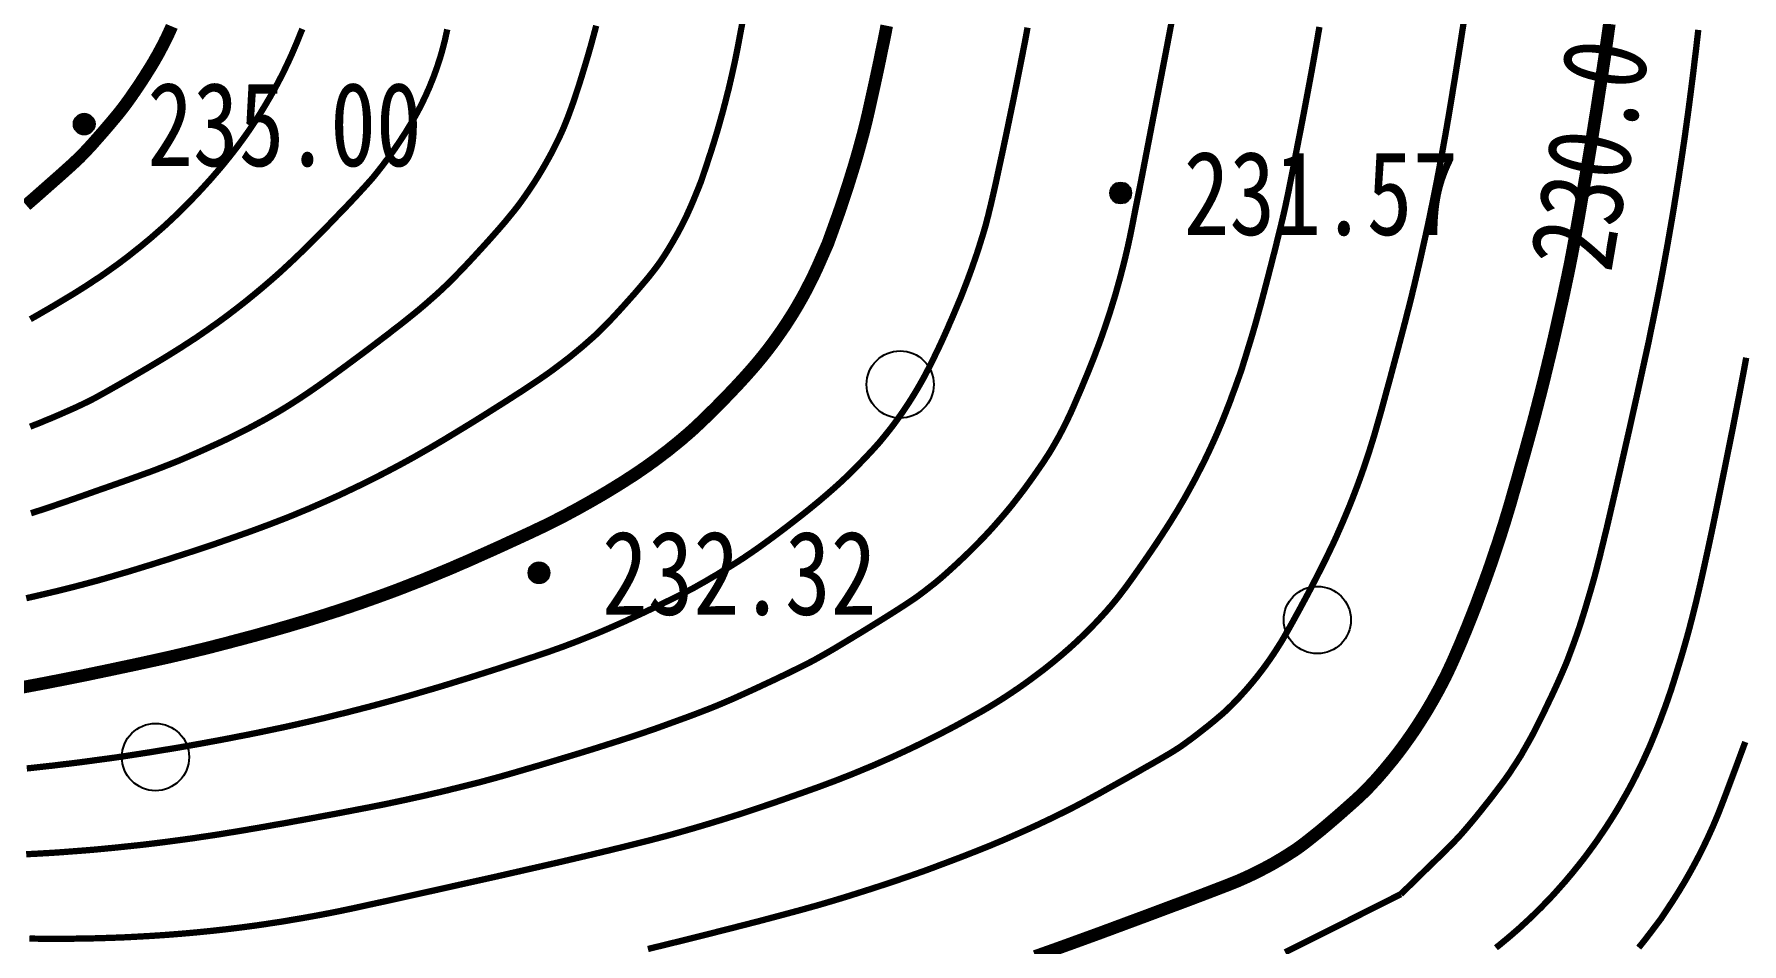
# Model space of a CAD drawing. Extents: x 36524600 to 36525730, y 2746759 to 2747713.
# Drawn here: x 36525111.59 to 36525131.91, y 2747450.58 to 2747461.41 of the extents above; entities that cross this region are included whole.
import ezdxf
from ezdxf.enums import TextEntityAlignment as Align

# ---------------------------------------------------------------- set-up
doc = ezdxf.new("R2010")
doc.units = 0
doc.header["$LTSCALE"] = 1000
doc.header["$MEASUREMENT"] = 0
for name, color, linetype in [('DGX', 251, 'Continuous'), ('GCD', 252, 'Continuous'), ('PP-DX-PT', 251, 'Continuous'), ('ZBTZ', 3, 'Continuous')]:
    doc.layers.add(name, color=color, linetype=linetype)
doc.styles.add('正等线体', font='宋体.shx', dxfattribs={"bigfont": '@@gbcbig.shx'})

# ---------------------------------------------------------------- blocks, each defined once
blk = doc.blocks.new('gc326')
blk.add_circle((0, 0), 0.8)
blk = doc.blocks.new('gc200')
h = blk.add_hatch(color=256)
edge = h.paths.add_edge_path()
edge.add_arc((0, 0), 0.25, 0, 360)
blk.add_circle((0, 0), 0.25)
blk = doc.blocks.new('dxt')
at = {"layer": 'DGX', "color": 253, "linetype": 'Continuous', "flags": 128}
for points, const_width in [([(36525130.682, 2747450.54), (36525130.713, 2747450.577), (36525130.743, 2747450.615), (36525130.773, 2747450.653), (36525130.802, 2747450.692), (36525130.832, 2747450.73), (36525130.859, 2747450.767), (36525130.883, 2747450.798), (36525130.903, 2747450.825), (36525130.919, 2747450.846), (36525130.932, 2747450.863), (36525130.941, 2747450.876), (36525130.947, 2747450.883), (36525130.949, 2747450.886), (36525130.951, 2747450.888), (36525130.956, 2747450.896), (36525130.964, 2747450.909), (36525130.976, 2747450.926), (36525130.991, 2747450.949), (36525131.009, 2747450.977), (36525131.031, 2747451.01), (36525131.056, 2747451.048), (36525131.083, 2747451.088), (36525131.109, 2747451.129), (36525131.135, 2747451.17), (36525131.161, 2747451.211), (36525131.186, 2747451.253), (36525131.211, 2747451.294), (36525131.236, 2747451.336), (36525131.26, 2747451.378), (36525131.284, 2747451.42), (36525131.308, 2747451.463), (36525131.331, 2747451.505), (36525131.354, 2747451.548), (36525131.377, 2747451.591), (36525131.399, 2747451.634), (36525131.421, 2747451.677), (36525131.443, 2747451.72), (36525131.464, 2747451.764), (36525131.485, 2747451.808), (36525131.506, 2747451.852), (36525131.526, 2747451.896), (36525131.546, 2747451.94), (36525131.566, 2747451.984), (36525131.585, 2747452.029), (36525131.604, 2747452.074), (36525131.626, 2747452.127), (36525131.654, 2747452.198), (36525131.688, 2747452.286), (36525131.728, 2747452.391), (36525131.774, 2747452.514), (36525131.827, 2747452.655), (36525131.885, 2747452.812), (36525131.95, 2747452.987)], 0.075), ([(36525131.961, 2747457.56), (36525131.936, 2747457.422), (36525131.908, 2747457.275), (36525131.877, 2747457.111), (36525131.842, 2747456.931), (36525131.804, 2747456.734), (36525131.761, 2747456.521), (36525131.715, 2747456.292), (36525131.665, 2747456.046), (36525131.612, 2747455.784), (36525131.558, 2747455.522), (36525131.506, 2747455.279), (36525131.457, 2747455.055), (36525131.411, 2747454.849), (36525131.367, 2747454.662), (36525131.325, 2747454.493), (36525131.286, 2747454.342), (36525131.25, 2747454.21), (36525131.216, 2747454.091), (36525131.183, 2747453.979), (36525131.151, 2747453.875), (36525131.121, 2747453.777), (36525131.093, 2747453.687), (36525131.066, 2747453.603), (36525131.04, 2747453.527), (36525131.016, 2747453.458), (36525130.993, 2747453.393), (36525130.969, 2747453.33), (36525130.946, 2747453.267), (36525130.923, 2747453.206), (36525130.899, 2747453.146), (36525130.876, 2747453.087), (36525130.852, 2747453.029), (36525130.829, 2747452.973), (36525130.805, 2747452.917), (36525130.78, 2747452.862), (36525130.755, 2747452.807), (36525130.73, 2747452.752), (36525130.704, 2747452.697), (36525130.677, 2747452.643), (36525130.65, 2747452.588), (36525130.623, 2747452.535), (36525130.595, 2747452.481), (36525130.566, 2747452.427), (36525130.537, 2747452.374), (36525130.507, 2747452.322), (36525130.477, 2747452.269), (36525130.447, 2747452.217), (36525130.416, 2747452.165), (36525130.384, 2747452.113), (36525130.352, 2747452.062), (36525130.319, 2747452.011), (36525130.286, 2747451.96), (36525130.252, 2747451.91), (36525130.218, 2747451.86), (36525130.184, 2747451.81), (36525130.149, 2747451.761), (36525130.113, 2747451.712), (36525130.077, 2747451.663), (36525130.041, 2747451.615), (36525130.004, 2747451.567), (36525129.966, 2747451.519), (36525129.928, 2747451.472), (36525129.89, 2747451.425), (36525129.851, 2747451.379), (36525129.812, 2747451.332), (36525129.772, 2747451.287), (36525129.732, 2747451.242), (36525129.692, 2747451.197), (36525129.651, 2747451.152), (36525129.609, 2747451.108), (36525129.567, 2747451.065), (36525129.525, 2747451.021), (36525129.482, 2747450.979), (36525129.439, 2747450.936), (36525129.395, 2747450.894), (36525129.351, 2747450.853), (36525129.306, 2747450.812), (36525129.262, 2747450.771), (36525129.216, 2747450.731), (36525129.171, 2747450.692), (36525129.124, 2747450.652), (36525129.078, 2747450.614), (36525129.031, 2747450.575), (36525128.984, 2747450.538)], 0.075), ([(36525131.391, 2747461.461), (36525131.377, 2747461.339), (36525131.363, 2747461.217), (36525131.348, 2747461.097), (36525131.334, 2747460.977), (36525131.319, 2747460.858), (36525131.304, 2747460.74), (36525131.289, 2747460.623), (36525131.274, 2747460.507), (36525131.258, 2747460.391), (36525131.242, 2747460.275), (36525131.226, 2747460.159), (36525131.209, 2747460.044), (36525131.192, 2747459.928), (36525131.174, 2747459.812), (36525131.157, 2747459.697), (36525131.138, 2747459.581), (36525131.12, 2747459.466), (36525131.101, 2747459.35), (36525131.082, 2747459.235), (36525131.062, 2747459.12), (36525131.042, 2747459.004), (36525131.022, 2747458.889), (36525131.001, 2747458.774), (36525130.98, 2747458.659), (36525130.959, 2747458.544), (36525130.937, 2747458.429), (36525130.915, 2747458.314), (36525130.892, 2747458.2), (36525130.869, 2747458.085), (36525130.846, 2747457.97), (36525130.822, 2747457.856), (36525130.799, 2747457.741), (36525130.772, 2747457.618), (36525130.741, 2747457.476), (36525130.706, 2747457.316), (36525130.667, 2747457.137), (36525130.623, 2747456.94), (36525130.575, 2747456.725), (36525130.522, 2747456.492), (36525130.465, 2747456.24), (36525130.408, 2747455.99), (36525130.355, 2747455.762), (36525130.307, 2747455.555), (36525130.262, 2747455.37), (36525130.222, 2747455.206), (36525130.186, 2747455.064), (36525130.154, 2747454.943), (36525130.126, 2747454.844), (36525130.101, 2747454.758), (36525130.077, 2747454.678), (36525130.055, 2747454.603), (36525130.034, 2747454.534), (36525130.014, 2747454.471), (36525129.996, 2747454.413), (36525129.979, 2747454.36), (36525129.963, 2747454.313), (36525129.948, 2747454.269), (36525129.932, 2747454.225), (36525129.917, 2747454.182), (36525129.901, 2747454.138), (36525129.885, 2747454.095), (36525129.869, 2747454.052), (36525129.853, 2747454.009), (36525129.837, 2747453.966), (36525129.819, 2747453.921), (36525129.798, 2747453.871), (36525129.774, 2747453.816), (36525129.748, 2747453.756), (36525129.719, 2747453.691), (36525129.687, 2747453.621), (36525129.652, 2747453.546), (36525129.614, 2747453.467), (36525129.576, 2747453.387), (36525129.54, 2747453.312), (36525129.506, 2747453.243), (36525129.474, 2747453.18), (36525129.444, 2747453.121), (36525129.417, 2747453.068), (36525129.391, 2747453.021), (36525129.367, 2747452.978), (36525129.346, 2747452.941), (36525129.328, 2747452.909), (36525129.312, 2747452.882), (36525129.3, 2747452.859), (36525129.29, 2747452.842), (36525129.282, 2747452.829), (36525129.278, 2747452.822), (36525129.277, 2747452.819), (36525129.275, 2747452.816), (36525129.27, 2747452.809), (36525129.262, 2747452.797), (36525129.251, 2747452.78), (36525129.238, 2747452.759), (36525129.221, 2747452.732), (36525129.2, 2747452.701), (36525129.177, 2747452.666), (36525129.151, 2747452.625), (36525129.12, 2747452.581), (36525129.086, 2747452.533), (36525129.047, 2747452.48), (36525129.004, 2747452.424), (36525128.958, 2747452.363), (36525128.908, 2747452.298), (36525128.853, 2747452.229), (36525128.798, 2747452.16), (36525128.747, 2747452.097), (36525128.698, 2747452.038), (36525128.652, 2747451.983), (36525128.61, 2747451.934), (36525128.571, 2747451.889), (36525128.534, 2747451.849), (36525128.501, 2747451.814), (36525128.464, 2747451.776), (36525128.413, 2747451.726), (36525128.351, 2747451.663), (36525128.276, 2747451.589), (36525128.188, 2747451.504), (36525128.088, 2747451.406), (36525127.976, 2747451.296), (36525127.851, 2747451.175)], 0.075), ([(36525123.502, 2747450.435), (36525123.744, 2747450.521), (36525124.001, 2747450.614), (36525124.273, 2747450.713), (36525124.561, 2747450.82), (36525124.841, 2747450.924), (36525125.089, 2747451.017), (36525125.306, 2747451.098), (36525125.491, 2747451.168), (36525125.645, 2747451.227), (36525125.767, 2747451.274), (36525125.858, 2747451.31), (36525125.917, 2747451.334), (36525125.96, 2747451.353), (36525126.003, 2747451.372), (36525126.046, 2747451.392), (36525126.089, 2747451.412), (36525126.131, 2747451.433), (36525126.173, 2747451.454), (36525126.215, 2747451.476), (36525126.257, 2747451.498), (36525126.298, 2747451.52), (36525126.34, 2747451.543), (36525126.38, 2747451.567), (36525126.421, 2747451.591), (36525126.461, 2747451.615), (36525126.501, 2747451.64), (36525126.541, 2747451.666), (36525126.581, 2747451.691), (36525126.623, 2747451.72), (36525126.669, 2747451.753), (36525126.72, 2747451.792), (36525126.776, 2747451.836), (36525126.837, 2747451.885), (36525126.903, 2747451.938), (36525126.973, 2747451.997), (36525127.048, 2747452.061), (36525127.122, 2747452.125), (36525127.19, 2747452.185), (36525127.252, 2747452.24), (36525127.308, 2747452.29), (36525127.357, 2747452.335), (36525127.4, 2747452.376), (36525127.437, 2747452.412), (36525127.468, 2747452.444), (36525127.495, 2747452.473), (36525127.523, 2747452.503), (36525127.55, 2747452.532), (36525127.577, 2747452.562), (36525127.603, 2747452.592), (36525127.629, 2747452.622), (36525127.656, 2747452.653), (36525127.681, 2747452.684), (36525127.707, 2747452.715), (36525127.732, 2747452.746), (36525127.758, 2747452.777), (36525127.783, 2747452.809), (36525127.807, 2747452.84), (36525127.832, 2747452.872), (36525127.856, 2747452.904), (36525127.88, 2747452.937), (36525127.903, 2747452.969), (36525127.927, 2747453.002), (36525127.95, 2747453.035), (36525127.973, 2747453.067), (36525127.996, 2747453.101), (36525128.018, 2747453.134), (36525128.04, 2747453.167), (36525128.062, 2747453.201), (36525128.084, 2747453.235), (36525128.105, 2747453.269), (36525128.127, 2747453.303), (36525128.148, 2747453.337), (36525128.169, 2747453.372), (36525128.189, 2747453.406), (36525128.209, 2747453.441), (36525128.23, 2747453.476), (36525128.249, 2747453.511), (36525128.269, 2747453.546), (36525128.288, 2747453.581), (36525128.308, 2747453.617), (36525128.326, 2747453.652), (36525128.345, 2747453.688), (36525128.363, 2747453.724), (36525128.382, 2747453.759), (36525128.4, 2747453.797), (36525128.419, 2747453.837), (36525128.439, 2747453.88), (36525128.46, 2747453.925), (36525128.482, 2747453.974), (36525128.504, 2747454.025), (36525128.527, 2747454.078), (36525128.552, 2747454.135), (36525128.576, 2747454.192), (36525128.599, 2747454.249), (36525128.622, 2747454.303), (36525128.644, 2747454.357), (36525128.665, 2747454.41), (36525128.685, 2747454.461), (36525128.705, 2747454.511), (36525128.724, 2747454.56), (36525128.743, 2747454.608), (36525128.761, 2747454.656), (36525128.779, 2747454.705), (36525128.797, 2747454.753), (36525128.815, 2747454.801), (36525128.833, 2747454.85), (36525128.851, 2747454.899), (36525128.868, 2747454.947), (36525128.886, 2747454.996), (36525128.903, 2747455.045), (36525128.92, 2747455.093), (36525128.937, 2747455.142), (36525128.953, 2747455.191), (36525128.97, 2747455.24), (36525128.986, 2747455.289), (36525129.003, 2747455.338), (36525129.019, 2747455.387), (36525129.035, 2747455.437), (36525129.051, 2747455.486), (36525129.066, 2747455.535), (36525129.082, 2747455.584), (36525129.097, 2747455.634), (36525129.112, 2747455.683), (36525129.127, 2747455.733), (36525129.144, 2747455.789), (36525129.164, 2747455.857), (36525129.187, 2747455.939), (36525129.214, 2747456.033), (36525129.245, 2747456.14), (36525129.278, 2747456.26), (36525129.316, 2747456.393), (36525129.356, 2747456.538), (36525129.398, 2747456.691), (36525129.44, 2747456.846), (36525129.481, 2747457.004), (36525129.522, 2747457.164), (36525129.562, 2747457.325), (36525129.602, 2747457.49), (36525129.642, 2747457.656), (36525129.681, 2747457.824), (36525129.718, 2747457.989), (36525129.752, 2747458.143), (36525129.784, 2747458.286), (36525129.812, 2747458.419), (36525129.838, 2747458.541), (36525129.861, 2747458.653), (36525129.881, 2747458.754), (36525129.898, 2747458.845), (36525129.914, 2747458.933), (36525129.931, 2747459.024), (36525129.948, 2747459.12), (36525129.966, 2747459.22), (36525129.984, 2747459.324), (36525130.002, 2747459.432), (36525130.022, 2747459.544), (36525130.041, 2747459.66), (36525130.062, 2747459.78), (36525130.082, 2747459.902), (36525130.103, 2747460.027), (36525130.124, 2747460.154), (36525130.145, 2747460.285), (36525130.166, 2747460.418), (36525130.188, 2747460.553), (36525130.209, 2747460.692), (36525130.231, 2747460.832), (36525130.252, 2747460.971), (36525130.273, 2747461.111), (36525130.293, 2747461.251), (36525130.313, 2747461.391), (36525130.333, 2747461.532)], 0.15), ([(36525118.896, 2747450.523), (36525119.243, 2747450.608), (36525119.588, 2747450.694), (36525119.907, 2747450.775), (36525120.2, 2747450.85), (36525120.467, 2747450.921), (36525120.709, 2747450.986), (36525120.925, 2747451.046), (36525121.115, 2747451.102), (36525121.279, 2747451.152), (36525121.427, 2747451.199), (36525121.569, 2747451.244), (36525121.703, 2747451.288), (36525121.831, 2747451.33), (36525121.952, 2747451.372), (36525122.066, 2747451.411), (36525122.174, 2747451.449), (36525122.275, 2747451.486), (36525122.37, 2747451.522), (36525122.461, 2747451.556), (36525122.548, 2747451.589), (36525122.63, 2747451.62), (36525122.707, 2747451.65), (36525122.78, 2747451.679), (36525122.849, 2747451.706), (36525122.913, 2747451.732), (36525122.975, 2747451.757), (36525123.037, 2747451.783), (36525123.099, 2747451.809), (36525123.16, 2747451.835), (36525123.222, 2747451.862), (36525123.283, 2747451.889), (36525123.344, 2747451.916), (36525123.405, 2747451.943), (36525123.466, 2747451.971), (36525123.527, 2747451.999), (36525123.588, 2747452.028), (36525123.648, 2747452.056), (36525123.708, 2747452.085), (36525123.769, 2747452.115), (36525123.829, 2747452.144), (36525123.889, 2747452.174), (36525123.952, 2747452.206), (36525124.022, 2747452.243), (36525124.1, 2747452.284), (36525124.184, 2747452.33), (36525124.276, 2747452.38), (36525124.374, 2747452.435), (36525124.48, 2747452.494), (36525124.593, 2747452.557), (36525124.704, 2747452.62), (36525124.803, 2747452.677), (36525124.892, 2747452.727), (36525124.97, 2747452.772), (36525125.037, 2747452.811), (36525125.093, 2747452.844), (36525125.138, 2747452.871), (36525125.171, 2747452.892), (36525125.201, 2747452.911), (36525125.234, 2747452.933), (36525125.27, 2747452.958), (36525125.309, 2747452.987), (36525125.352, 2747453.018), (36525125.397, 2747453.052), (36525125.445, 2747453.089), (36525125.496, 2747453.129), (36525125.547, 2747453.169), (36525125.594, 2747453.207), (36525125.638, 2747453.243), (36525125.678, 2747453.277), (36525125.715, 2747453.308), (36525125.748, 2747453.337), (36525125.777, 2747453.364), (36525125.803, 2747453.389), (36525125.827, 2747453.412), (36525125.851, 2747453.436), (36525125.874, 2747453.46), (36525125.897, 2747453.484), (36525125.921, 2747453.508), (36525125.943, 2747453.533), (36525125.966, 2747453.558), (36525125.989, 2747453.583), (36525126.011, 2747453.608), (36525126.033, 2747453.633), (36525126.055, 2747453.659), (36525126.076, 2747453.684), (36525126.098, 2747453.71), (36525126.119, 2747453.736), (36525126.14, 2747453.762), (36525126.161, 2747453.789), (36525126.181, 2747453.815), (36525126.202, 2747453.842), (36525126.222, 2747453.869), (36525126.242, 2747453.896), (36525126.261, 2747453.923), (36525126.281, 2747453.951), (36525126.3, 2747453.978), (36525126.319, 2747454.006), (36525126.338, 2747454.034), (36525126.356, 2747454.062), (36525126.374, 2747454.09), (36525126.392, 2747454.118), (36525126.41, 2747454.147), (36525126.428, 2747454.175), (36525126.445, 2747454.204), (36525126.462, 2747454.233), (36525126.48, 2747454.264), (36525126.5, 2747454.299), (36525126.522, 2747454.337), (36525126.545, 2747454.379), (36525126.571, 2747454.425), (36525126.598, 2747454.475), (36525126.628, 2747454.529), (36525126.659, 2747454.586), (36525126.691, 2747454.646), (36525126.723, 2747454.705), (36525126.755, 2747454.765), (36525126.786, 2747454.824), (36525126.817, 2747454.884), (36525126.848, 2747454.944), (36525126.879, 2747455.004), (36525126.909, 2747455.064), (36525126.939, 2747455.124), (36525126.969, 2747455.184), (36525126.998, 2747455.245), (36525127.027, 2747455.305), (36525127.056, 2747455.366), (36525127.084, 2747455.427), (36525127.111, 2747455.489), (36525127.138, 2747455.55), (36525127.165, 2747455.612), (36525127.191, 2747455.674), (36525127.217, 2747455.736), (36525127.243, 2747455.798), (36525127.268, 2747455.861), (36525127.292, 2747455.923), (36525127.316, 2747455.986), (36525127.34, 2747456.049), (36525127.363, 2747456.112), (36525127.386, 2747456.176), (36525127.408, 2747456.239), (36525127.43, 2747456.303), (36525127.451, 2747456.366), (36525127.472, 2747456.43), (36525127.492, 2747456.494), (36525127.512, 2747456.558), (36525127.534, 2747456.629), (36525127.558, 2747456.712), (36525127.585, 2747456.807), (36525127.616, 2747456.915), (36525127.649, 2747457.036), (36525127.685, 2747457.169), (36525127.725, 2747457.314), (36525127.767, 2747457.472), (36525127.81, 2747457.632), (36525127.85, 2747457.784), (36525127.888, 2747457.928), (36525127.923, 2747458.063), (36525127.955, 2747458.19), (36525127.985, 2747458.31), (36525128.012, 2747458.421), (36525128.036, 2747458.524), (36525128.059, 2747458.623), (36525128.082, 2747458.722), (36525128.104, 2747458.821), (36525128.126, 2747458.92), (36525128.148, 2747459.019), (36525128.17, 2747459.119), (36525128.191, 2747459.218), (36525128.211, 2747459.318), (36525128.232, 2747459.417), (36525128.252, 2747459.517), (36525128.272, 2747459.616), (36525128.291, 2747459.716), (36525128.31, 2747459.816), (36525128.329, 2747459.916), (36525128.347, 2747460.016), (36525128.365, 2747460.116), (36525128.384, 2747460.221), (36525128.404, 2747460.337), (36525128.426, 2747460.464), (36525128.449, 2747460.602), (36525128.473, 2747460.75), (36525128.499, 2747460.909), (36525128.526, 2747461.079), (36525128.555, 2747461.26), (36525128.583, 2747461.441), (36525128.61, 2747461.612)], 0.075), ([(36525126.884, 2747461.496), (36525126.855, 2747461.327), (36525126.825, 2747461.157), (36525126.794, 2747460.984), (36525126.762, 2747460.811), (36525126.729, 2747460.635), (36525126.696, 2747460.459), (36525126.663, 2747460.288), (36525126.632, 2747460.13), (36525126.604, 2747459.985), (36525126.579, 2747459.853), (36525126.555, 2747459.734), (36525126.534, 2747459.629), (36525126.516, 2747459.536), (36525126.499, 2747459.457), (36525126.483, 2747459.38), (36525126.464, 2747459.294), (36525126.442, 2747459.199), (36525126.417, 2747459.095), (36525126.389, 2747458.982), (36525126.359, 2747458.86), (36525126.326, 2747458.73), (36525126.29, 2747458.59), (36525126.254, 2747458.451), (36525126.22, 2747458.321), (36525126.188, 2747458.2), (36525126.157, 2747458.087), (36525126.129, 2747457.985), (36525126.102, 2747457.891), (36525126.077, 2747457.806), (36525126.054, 2747457.731), (36525126.033, 2747457.663), (36525126.015, 2747457.604), (36525125.999, 2747457.552), (36525125.985, 2747457.508), (36525125.974, 2747457.471), (36525125.965, 2747457.442), (36525125.958, 2747457.421), (36525125.954, 2747457.407), (36525125.949, 2747457.394), (36525125.942, 2747457.374), (36525125.933, 2747457.347), (36525125.92, 2747457.313), (36525125.906, 2747457.273), (36525125.889, 2747457.225), (36525125.869, 2747457.171), (36525125.846, 2747457.11), (36525125.823, 2747457.045), (36525125.798, 2747456.981), (36525125.773, 2747456.917), (36525125.748, 2747456.853), (36525125.722, 2747456.789), (36525125.695, 2747456.726), (36525125.668, 2747456.662), (36525125.64, 2747456.599), (36525125.612, 2747456.537), (36525125.583, 2747456.474), (36525125.554, 2747456.412), (36525125.524, 2747456.35), (36525125.493, 2747456.288), (36525125.462, 2747456.227), (36525125.431, 2747456.166), (36525125.399, 2747456.105), (36525125.366, 2747456.044), (36525125.333, 2747455.984), (36525125.3, 2747455.924), (36525125.266, 2747455.864), (36525125.231, 2747455.805), (36525125.196, 2747455.745), (36525125.16, 2747455.687), (36525125.124, 2747455.628), (36525125.087, 2747455.569), (36525125.047, 2747455.507), (36525125.005, 2747455.443), (36525124.962, 2747455.377), (36525124.916, 2747455.308), (36525124.868, 2747455.238), (36525124.818, 2747455.165), (36525124.766, 2747455.09), (36525124.714, 2747455.016), (36525124.666, 2747454.948), (36525124.62, 2747454.884), (36525124.578, 2747454.826), (36525124.538, 2747454.774), (36525124.502, 2747454.726), (36525124.468, 2747454.684), (36525124.438, 2747454.647), (36525124.409, 2747454.612), (36525124.379, 2747454.578), (36525124.35, 2747454.544), (36525124.32, 2747454.511), (36525124.289, 2747454.477), (36525124.259, 2747454.444), (36525124.228, 2747454.411), (36525124.197, 2747454.379), (36525124.166, 2747454.346), (36525124.134, 2747454.314), (36525124.102, 2747454.283), (36525124.07, 2747454.251), (36525124.037, 2747454.22), (36525124.005, 2747454.189), (36525123.972, 2747454.159), (36525123.938, 2747454.128), (36525123.905, 2747454.098), (36525123.871, 2747454.069), (36525123.837, 2747454.039), (36525123.803, 2747454.01), (36525123.768, 2747453.981), (36525123.733, 2747453.952), (36525123.698, 2747453.923), (36525123.663, 2747453.895), (36525123.628, 2747453.867), (36525123.592, 2747453.839), (36525123.556, 2747453.812), (36525123.52, 2747453.785), (36525123.484, 2747453.758), (36525123.448, 2747453.731), (36525123.411, 2747453.704), (36525123.375, 2747453.678), (36525123.338, 2747453.652), (36525123.301, 2747453.626), (36525123.263, 2747453.601), (36525123.226, 2747453.575), (36525123.188, 2747453.55), (36525123.151, 2747453.526), (36525123.113, 2747453.501), (36525123.075, 2747453.477), (36525123.035, 2747453.452), (36525122.994, 2747453.427), (36525122.95, 2747453.4), (36525122.904, 2747453.373), (36525122.856, 2747453.345), (36525122.805, 2747453.317), (36525122.752, 2747453.287), (36525122.697, 2747453.257), (36525122.642, 2747453.226), (36525122.587, 2747453.196), (36525122.533, 2747453.167), (36525122.48, 2747453.139), (36525122.428, 2747453.112), (36525122.377, 2747453.085), (36525122.327, 2747453.06), (36525122.277, 2747453.035), (36525122.228, 2747453.01), (36525122.179, 2747452.986), (36525122.13, 2747452.962), (36525122.081, 2747452.938), (36525122.032, 2747452.914), (36525121.982, 2747452.891), (36525121.933, 2747452.868), (36525121.883, 2747452.845), (36525121.833, 2747452.822), (36525121.783, 2747452.799), (36525121.733, 2747452.777), (36525121.683, 2747452.755), (36525121.633, 2747452.733), (36525121.583, 2747452.711), (36525121.533, 2747452.69), (36525121.482, 2747452.669), (36525121.432, 2747452.648), (36525121.381, 2747452.627), (36525121.33, 2747452.606), (36525121.28, 2747452.586), (36525121.229, 2747452.566), (36525121.178, 2747452.546), (36525121.127, 2747452.526), (36525121.076, 2747452.507), (36525121.02, 2747452.486), (36525120.956, 2747452.462), (36525120.884, 2747452.436), (36525120.803, 2747452.407), (36525120.713, 2747452.375), (36525120.615, 2747452.341), (36525120.508, 2747452.303), (36525120.393, 2747452.263), (36525120.272, 2747452.222), (36525120.146, 2747452.18), (36525120.017, 2747452.137), (36525119.884, 2747452.095), (36525119.746, 2747452.052), (36525119.605, 2747452.009), (36525119.46, 2747451.966), (36525119.311, 2747451.923), (36525119.144, 2747451.876), (36525118.946, 2747451.824), (36525118.717, 2747451.766), (36525118.456, 2747451.702), (36525118.164, 2747451.632), (36525117.841, 2747451.556), (36525117.486, 2747451.475), (36525117.1, 2747451.387), (36525116.718, 2747451.302), (36525116.375, 2747451.225), (36525116.072, 2747451.158), (36525115.807, 2747451.099), (36525115.581, 2747451.05), (36525115.395, 2747451.009), (36525115.247, 2747450.978), (36525115.139, 2747450.956), (36525115.05, 2747450.939), (36525114.961, 2747450.922), (36525114.872, 2747450.906), (36525114.783, 2747450.89), (36525114.694, 2747450.875), (36525114.605, 2747450.86), (36525114.515, 2747450.845), (36525114.426, 2747450.832), (36525114.337, 2747450.818), (36525114.247, 2747450.805), (36525114.157, 2747450.793), (36525114.068, 2747450.781), (36525113.978, 2747450.77), (36525113.888, 2747450.759), (36525113.798, 2747450.749), (36525113.708, 2747450.739), (36525113.618, 2747450.73), (36525113.528, 2747450.721), (36525113.438, 2747450.713), (36525113.348, 2747450.705), (36525113.258, 2747450.698), (36525113.168, 2747450.691), (36525113.077, 2747450.685), (36525112.987, 2747450.679), (36525112.897, 2747450.674), (36525112.806, 2747450.669), (36525112.716, 2747450.664), (36525112.626, 2747450.66), (36525112.535, 2747450.657), (36525112.445, 2747450.654), (36525112.354, 2747450.651), (36525112.264, 2747450.649), (36525112.173, 2747450.648), (36525112.082, 2747450.646), (36525111.992, 2747450.645), (36525111.901, 2747450.645), (36525111.811, 2747450.645), (36525111.72, 2747450.645), (36525111.63, 2747450.646), (36525111.539, 2747450.647)], 0.075), ([(36525125.132, 2747461.59), (36525125.064, 2747461.231), (36525124.987, 2747460.83), (36525124.91, 2747460.431), (36525124.842, 2747460.078), (36525124.783, 2747459.771), (36525124.732, 2747459.51), (36525124.689, 2747459.295), (36525124.656, 2747459.125), (36525124.631, 2747459.002), (36525124.614, 2747458.924), (36525124.602, 2747458.869), (36525124.589, 2747458.814), (36525124.576, 2747458.759), (36525124.563, 2747458.705), (36525124.549, 2747458.65), (36525124.535, 2747458.596), (36525124.521, 2747458.542), (36525124.506, 2747458.487), (36525124.491, 2747458.433), (36525124.476, 2747458.379), (36525124.461, 2747458.325), (36525124.445, 2747458.271), (36525124.428, 2747458.217), (36525124.412, 2747458.164), (36525124.395, 2747458.11), (36525124.378, 2747458.057), (36525124.36, 2747458.003), (36525124.342, 2747457.95), (36525124.324, 2747457.897), (36525124.306, 2747457.844), (36525124.287, 2747457.791), (36525124.268, 2747457.738), (36525124.248, 2747457.685), (36525124.228, 2747457.633), (36525124.208, 2747457.579), (36525124.186, 2747457.523), (36525124.163, 2747457.466), (36525124.139, 2747457.406), (36525124.114, 2747457.344), (36525124.087, 2747457.28), (36525124.06, 2747457.214), (36525124.031, 2747457.146), (36525124.002, 2747457.08), (36525123.975, 2747457.017), (36525123.95, 2747456.959), (36525123.926, 2747456.906), (36525123.903, 2747456.857), (36525123.882, 2747456.813), (36525123.863, 2747456.773), (36525123.845, 2747456.737), (36525123.828, 2747456.704), (36525123.81, 2747456.671), (36525123.793, 2747456.638), (36525123.775, 2747456.605), (36525123.756, 2747456.572), (36525123.738, 2747456.54), (36525123.719, 2747456.507), (36525123.7, 2747456.475), (36525123.68, 2747456.441), (36525123.656, 2747456.403), (36525123.629, 2747456.362), (36525123.6, 2747456.317), (36525123.567, 2747456.269), (36525123.531, 2747456.217), (36525123.492, 2747456.161), (36525123.45, 2747456.102), (36525123.406, 2747456.041), (36525123.362, 2747455.981), (36525123.316, 2747455.921), (36525123.27, 2747455.862), (36525123.224, 2747455.803), (36525123.176, 2747455.745), (36525123.128, 2747455.688), (36525123.079, 2747455.631), (36525123.03, 2747455.575), (36525122.98, 2747455.519), (36525122.929, 2747455.464), (36525122.878, 2747455.41), (36525122.826, 2747455.356), (36525122.773, 2747455.303), (36525122.72, 2747455.25), (36525122.666, 2747455.198), (36525122.613, 2747455.148), (36525122.564, 2747455.102), (36525122.517, 2747455.059), (36525122.474, 2747455.02), (36525122.434, 2747454.984), (36525122.397, 2747454.951), (36525122.363, 2747454.922), (36525122.333, 2747454.897), (36525122.304, 2747454.873), (36525122.274, 2747454.85), (36525122.245, 2747454.827), (36525122.215, 2747454.804), (36525122.186, 2747454.781), (36525122.156, 2747454.759), (36525122.126, 2747454.736), (36525122.096, 2747454.714), (36525122.06, 2747454.689), (36525122.014, 2747454.658), (36525121.958, 2747454.621), (36525121.892, 2747454.578), (36525121.815, 2747454.529), (36525121.728, 2747454.474), (36525121.63, 2747454.413), (36525121.522, 2747454.346), (36525121.413, 2747454.279), (36525121.312, 2747454.218), (36525121.219, 2747454.162), (36525121.135, 2747454.111), (36525121.058, 2747454.066), (36525120.99, 2747454.027), (36525120.93, 2747453.993), (36525120.878, 2747453.964), (36525120.827, 2747453.937), (36525120.769, 2747453.907), (36525120.706, 2747453.875), (36525120.635, 2747453.841), (36525120.559, 2747453.803), (36525120.476, 2747453.764), (36525120.387, 2747453.721), (36525120.292, 2747453.677), (36525120.196, 2747453.632), (36525120.107, 2747453.591), (36525120.023, 2747453.553), (36525119.946, 2747453.518), (36525119.874, 2747453.486), (36525119.808, 2747453.458), (36525119.749, 2747453.433), (36525119.696, 2747453.411), (36525119.642, 2747453.389), (36525119.582, 2747453.366), (36525119.515, 2747453.34), (36525119.442, 2747453.312), (36525119.362, 2747453.282), (36525119.276, 2747453.251), (36525119.183, 2747453.217), (36525119.084, 2747453.181), (36525118.976, 2747453.142), (36525118.859, 2747453.102), (36525118.731, 2747453.059), (36525118.594, 2747453.014), (36525118.446, 2747452.967), (36525118.289, 2747452.917), (36525118.121, 2747452.865), (36525117.943, 2747452.811), (36525117.767, 2747452.758), (36525117.604, 2747452.709), (36525117.453, 2747452.665), (36525117.316, 2747452.625), (36525117.191, 2747452.589), (36525117.08, 2747452.558), (36525116.981, 2747452.531), (36525116.896, 2747452.508), (36525116.816, 2747452.488), (36525116.737, 2747452.468), (36525116.658, 2747452.448), (36525116.578, 2747452.429), (36525116.499, 2747452.409), (36525116.419, 2747452.39), (36525116.34, 2747452.372), (36525116.26, 2747452.353), (36525116.18, 2747452.335), (36525116.101, 2747452.318), (36525116.021, 2747452.3), (36525115.941, 2747452.283), (36525115.861, 2747452.266), (36525115.781, 2747452.249), (36525115.701, 2747452.233), (36525115.62, 2747452.217), (36525115.538, 2747452.201), (36525115.449, 2747452.184), (36525115.356, 2747452.166), (36525115.257, 2747452.147), (36525115.152, 2747452.127), (36525115.043, 2747452.107), (36525114.927, 2747452.085), (36525114.807, 2747452.063), (36525114.685, 2747452.041), (36525114.566, 2747452.019), (36525114.449, 2747451.999), (36525114.334, 2747451.978), (36525114.222, 2747451.959), (36525114.112, 2747451.94), (36525114.005, 2747451.922), (36525113.9, 2747451.905), (36525113.796, 2747451.888), (36525113.692, 2747451.872), (36525113.589, 2747451.857), (36525113.485, 2747451.841), (36525113.381, 2747451.827), (36525113.277, 2747451.813), (36525113.173, 2747451.799), (36525113.069, 2747451.786), (36525112.964, 2747451.773), (36525112.86, 2747451.761), (36525112.756, 2747451.75), (36525112.651, 2747451.739), (36525112.547, 2747451.728), (36525112.442, 2747451.718), (36525112.338, 2747451.708), (36525112.233, 2747451.699), (36525112.129, 2747451.691), (36525112.024, 2747451.683), (36525111.919, 2747451.675), (36525111.814, 2747451.668), (36525111.71, 2747451.662), (36525111.605, 2747451.656), (36525111.5, 2747451.651)], 0.075), ([(36525111.507, 2747452.672), (36525111.611, 2747452.683), (36525111.716, 2747452.695), (36525111.82, 2747452.706), (36525111.924, 2747452.719), (36525112.028, 2747452.731), (36525112.132, 2747452.744), (36525112.236, 2747452.758), (36525112.34, 2747452.772), (36525112.444, 2747452.786), (36525112.548, 2747452.8), (36525112.651, 2747452.815), (36525112.755, 2747452.831), (36525112.859, 2747452.847), (36525112.962, 2747452.863), (36525113.066, 2747452.88), (36525113.169, 2747452.897), (36525113.273, 2747452.914), (36525113.378, 2747452.932), (36525113.484, 2747452.951), (36525113.591, 2747452.97), (36525113.699, 2747452.99), (36525113.808, 2747453.01), (36525113.918, 2747453.031), (36525114.029, 2747453.053), (36525114.139, 2747453.074), (36525114.247, 2747453.096), (36525114.353, 2747453.118), (36525114.457, 2747453.14), (36525114.558, 2747453.161), (36525114.658, 2747453.183), (36525114.755, 2747453.205), (36525114.849, 2747453.226), (36525114.943, 2747453.248), (36525115.037, 2747453.27), (36525115.13, 2747453.293), (36525115.223, 2747453.316), (36525115.317, 2747453.339), (36525115.41, 2747453.363), (36525115.503, 2747453.387), (36525115.596, 2747453.411), (36525115.689, 2747453.436), (36525115.782, 2747453.461), (36525115.875, 2747453.486), (36525115.967, 2747453.512), (36525116.06, 2747453.538), (36525116.152, 2747453.565), (36525116.244, 2747453.592), (36525116.337, 2747453.619), (36525116.431, 2747453.647), (36525116.53, 2747453.677), (36525116.632, 2747453.709), (36525116.74, 2747453.742), (36525116.851, 2747453.777), (36525116.967, 2747453.814), (36525117.087, 2747453.852), (36525117.211, 2747453.893), (36525117.333, 2747453.932), (36525117.446, 2747453.97), (36525117.551, 2747454.004), (36525117.646, 2747454.037), (36525117.733, 2747454.066), (36525117.81, 2747454.094), (36525117.879, 2747454.118), (36525117.939, 2747454.141), (36525117.995, 2747454.162), (36525118.05, 2747454.183), (36525118.105, 2747454.205), (36525118.161, 2747454.227), (36525118.216, 2747454.249), (36525118.271, 2747454.271), (36525118.326, 2747454.294), (36525118.38, 2747454.317), (36525118.436, 2747454.341), (36525118.495, 2747454.367), (36525118.556, 2747454.394), (36525118.62, 2747454.422), (36525118.687, 2747454.453), (36525118.756, 2747454.485), (36525118.827, 2747454.518), (36525118.901, 2747454.553), (36525118.975, 2747454.588), (36525119.044, 2747454.621), (36525119.109, 2747454.653), (36525119.17, 2747454.682), (36525119.227, 2747454.71), (36525119.279, 2747454.737), (36525119.327, 2747454.761), (36525119.371, 2747454.784), (36525119.416, 2747454.807), (36525119.465, 2747454.834), (36525119.519, 2747454.865), (36525119.578, 2747454.898), (36525119.642, 2747454.936), (36525119.711, 2747454.976), (36525119.784, 2747455.021), (36525119.862, 2747455.068), (36525119.945, 2747455.12), (36525120.032, 2747455.176), (36525120.122, 2747455.237), (36525120.217, 2747455.303), (36525120.315, 2747455.374), (36525120.417, 2747455.449), (36525120.523, 2747455.529), (36525120.633, 2747455.614), (36525120.742, 2747455.699), (36525120.844, 2747455.781), (36525120.94, 2747455.86), (36525121.029, 2747455.936), (36525121.112, 2747456.009), (36525121.189, 2747456.078), (36525121.259, 2747456.144), (36525121.323, 2747456.207), (36525121.382, 2747456.266), (36525121.436, 2747456.322), (36525121.486, 2747456.374), (36525121.532, 2747456.423), (36525121.574, 2747456.468), (36525121.612, 2747456.51), (36525121.646, 2747456.548), (36525121.675, 2747456.583), (36525121.702, 2747456.616), (36525121.729, 2747456.649), (36525121.756, 2747456.683), (36525121.782, 2747456.716), (36525121.808, 2747456.75), (36525121.834, 2747456.785), (36525121.859, 2747456.819), (36525121.884, 2747456.854), (36525121.909, 2747456.889), (36525121.933, 2747456.924), (36525121.957, 2747456.96), (36525121.981, 2747456.995), (36525122.004, 2747457.031), (36525122.027, 2747457.067), (36525122.05, 2747457.104), (36525122.072, 2747457.14), (36525122.094, 2747457.177), (36525122.116, 2747457.214), (36525122.137, 2747457.251), (36525122.158, 2747457.288), (36525122.179, 2747457.326), (36525122.199, 2747457.364), (36525122.219, 2747457.402), (36525122.239, 2747457.44), (36525122.258, 2747457.478), (36525122.277, 2747457.516), (36525122.296, 2747457.554), (36525122.314, 2747457.593), (36525122.333, 2747457.631), (36525122.351, 2747457.669), (36525122.369, 2747457.707), (36525122.387, 2747457.746), (36525122.405, 2747457.785), (36525122.424, 2747457.827), (36525122.444, 2747457.872), (36525122.465, 2747457.919), (36525122.486, 2747457.969), (36525122.509, 2747458.021), (36525122.533, 2747458.076), (36525122.557, 2747458.134), (36525122.582, 2747458.193), (36525122.607, 2747458.252), (36525122.631, 2747458.311), (36525122.654, 2747458.371), (36525122.677, 2747458.43), (36525122.7, 2747458.49), (36525122.722, 2747458.55), (36525122.744, 2747458.61), (36525122.765, 2747458.67), (36525122.786, 2747458.731), (36525122.807, 2747458.791), (36525122.827, 2747458.852), (36525122.846, 2747458.913), (36525122.865, 2747458.974), (36525122.884, 2747459.035), (36525122.902, 2747459.096), (36525122.922, 2747459.167), (36525122.945, 2747459.258), (36525122.972, 2747459.368), (36525123.002, 2747459.497), (36525123.036, 2747459.647), (36525123.072, 2747459.815), (36525123.113, 2747460.004), (36525123.157, 2747460.211), (36525123.201, 2747460.424), (36525123.243, 2747460.626), (36525123.282, 2747460.819), (36525123.318, 2747461.001), (36525123.352, 2747461.173), (36525123.384, 2747461.336), (36525123.412, 2747461.488)], 0.075), ([(36525121.737, 2747461.511), (36525121.718, 2747461.414), (36525121.697, 2747461.309), (36525121.673, 2747461.196), (36525121.648, 2747461.073), (36525121.62, 2747460.942), (36525121.592, 2747460.812), (36525121.565, 2747460.69), (36525121.54, 2747460.578), (36525121.517, 2747460.475), (36525121.495, 2747460.381), (36525121.474, 2747460.296), (36525121.455, 2747460.221), (36525121.437, 2747460.155), (36525121.42, 2747460.093), (36525121.403, 2747460.031), (36525121.386, 2747459.97), (36525121.368, 2747459.909), (36525121.35, 2747459.847), (36525121.331, 2747459.786), (36525121.312, 2747459.725), (36525121.293, 2747459.664), (36525121.274, 2747459.603), (36525121.254, 2747459.542), (36525121.234, 2747459.481), (36525121.214, 2747459.421), (36525121.194, 2747459.36), (36525121.173, 2747459.3), (36525121.152, 2747459.239), (36525121.13, 2747459.179), (36525121.11, 2747459.123), (36525121.092, 2747459.073), (36525121.077, 2747459.031), (36525121.064, 2747458.996), (36525121.054, 2747458.968), (36525121.047, 2747458.947), (36525121.042, 2747458.934), (36525121.04, 2747458.927), (36525121.037, 2747458.921), (36525121.032, 2747458.908), (36525121.023, 2747458.889), (36525121.012, 2747458.863), (36525120.997, 2747458.83), (36525120.98, 2747458.79), (36525120.959, 2747458.743), (36525120.936, 2747458.69), (36525120.911, 2747458.634), (36525120.885, 2747458.578), (36525120.859, 2747458.522), (36525120.831, 2747458.467), (36525120.803, 2747458.412), (36525120.775, 2747458.357), (36525120.746, 2747458.303), (36525120.716, 2747458.249), (36525120.685, 2747458.195), (36525120.654, 2747458.142), (36525120.622, 2747458.089), (36525120.589, 2747458.037), (36525120.556, 2747457.985), (36525120.522, 2747457.933), (36525120.487, 2747457.882), (36525120.452, 2747457.832), (36525120.416, 2747457.781), (36525120.38, 2747457.731), (36525120.343, 2747457.682), (36525120.305, 2747457.633), (36525120.267, 2747457.585), (36525120.228, 2747457.537), (36525120.189, 2747457.49), (36525120.149, 2747457.443), (36525120.107, 2747457.395), (36525120.063, 2747457.346), (36525120.017, 2747457.295), (36525119.969, 2747457.243), (36525119.918, 2747457.189), (36525119.865, 2747457.133), (36525119.81, 2747457.076), (36525119.752, 2747457.017), (36525119.695, 2747456.959), (36525119.64, 2747456.905), (36525119.589, 2747456.855), (36525119.54, 2747456.807), (36525119.494, 2747456.764), (36525119.452, 2747456.724), (36525119.412, 2747456.688), (36525119.375, 2747456.655), (36525119.339, 2747456.625), (36525119.304, 2747456.594), (36525119.268, 2747456.564), (36525119.231, 2747456.534), (36525119.195, 2747456.505), (36525119.158, 2747456.475), (36525119.122, 2747456.446), (36525119.084, 2747456.418), (36525119.047, 2747456.389), (36525119.01, 2747456.361), (36525118.972, 2747456.333), (36525118.934, 2747456.306), (36525118.896, 2747456.278), (36525118.857, 2747456.251), (36525118.819, 2747456.225), (36525118.78, 2747456.198), (36525118.741, 2747456.172), (36525118.702, 2747456.146), (36525118.662, 2747456.121), (36525118.623, 2747456.095), (36525118.583, 2747456.07), (36525118.543, 2747456.045), (36525118.503, 2747456.02), (36525118.463, 2747455.996), (36525118.423, 2747455.971), (36525118.382, 2747455.947), (36525118.342, 2747455.923), (36525118.301, 2747455.899), (36525118.26, 2747455.876), (36525118.219, 2747455.852), (36525118.178, 2747455.829), (36525118.137, 2747455.806), (36525118.096, 2747455.783), (36525118.055, 2747455.76), (36525118.014, 2747455.738), (36525117.972, 2747455.716), (36525117.931, 2747455.693), (36525117.889, 2747455.671), (36525117.847, 2747455.65), (36525117.805, 2747455.628), (36525117.76, 2747455.605), (36525117.708, 2747455.579), (36525117.648, 2747455.55), (36525117.582, 2747455.519), (36525117.509, 2747455.484), (36525117.429, 2747455.447), (36525117.342, 2747455.407), (36525117.248, 2747455.364), (36525117.153, 2747455.32), (36525117.06, 2747455.278), (36525116.971, 2747455.238), (36525116.885, 2747455.2), (36525116.803, 2747455.163), (36525116.724, 2747455.128), (36525116.648, 2747455.096), (36525116.576, 2747455.064), (36525116.505, 2747455.034), (36525116.434, 2747455.005), (36525116.362, 2747454.975), (36525116.291, 2747454.946), (36525116.22, 2747454.917), (36525116.148, 2747454.889), (36525116.076, 2747454.861), (36525116.005, 2747454.833), (36525115.933, 2747454.805), (36525115.861, 2747454.778), (36525115.788, 2747454.751), (36525115.716, 2747454.725), (36525115.644, 2747454.699), (36525115.571, 2747454.673), (36525115.498, 2747454.647), (36525115.426, 2747454.622), (36525115.353, 2747454.597), (36525115.28, 2747454.573), (36525115.207, 2747454.548), (36525115.133, 2747454.525), (36525115.06, 2747454.501), (36525114.987, 2747454.478), (36525114.913, 2747454.455), (36525114.839, 2747454.432), (36525114.765, 2747454.41), (36525114.69, 2747454.388), (36525114.613, 2747454.365), (36525114.536, 2747454.343), (36525114.457, 2747454.32), (36525114.377, 2747454.298), (36525114.296, 2747454.275), (36525114.214, 2747454.252), (36525114.131, 2747454.23), (36525114.049, 2747454.208), (36525113.968, 2747454.187), (36525113.888, 2747454.165), (36525113.808, 2747454.145), (36525113.728, 2747454.124), (36525113.65, 2747454.104), (36525113.572, 2747454.085), (36525113.489, 2747454.065), (36525113.397, 2747454.043), (36525113.295, 2747454.019), (36525113.183, 2747453.993), (36525113.061, 2747453.966), (36525112.929, 2747453.937), (36525112.787, 2747453.906), (36525112.635, 2747453.874), (36525112.481, 2747453.841), (36525112.331, 2747453.81), (36525112.185, 2747453.779), (36525112.044, 2747453.751), (36525111.907, 2747453.724), (36525111.774, 2747453.698), (36525111.645, 2747453.673), (36525111.521, 2747453.65), (36525111.403, 2747453.628)], 0.15), ([(36525120.023, 2747461.566), (36525119.999, 2747461.438), (36525119.979, 2747461.332), (36525119.963, 2747461.246), (36525119.95, 2747461.181), (36525119.939, 2747461.127), (36525119.928, 2747461.073), (36525119.916, 2747461.019), (36525119.904, 2747460.965), (36525119.892, 2747460.911), (36525119.879, 2747460.857), (36525119.867, 2747460.803), (36525119.854, 2747460.749), (36525119.84, 2747460.696), (36525119.827, 2747460.642), (36525119.813, 2747460.589), (36525119.799, 2747460.535), (36525119.785, 2747460.482), (36525119.77, 2747460.429), (36525119.755, 2747460.375), (36525119.74, 2747460.322), (36525119.725, 2747460.269), (36525119.709, 2747460.216), (36525119.693, 2747460.163), (36525119.677, 2747460.11), (36525119.66, 2747460.057), (36525119.644, 2747460.005), (36525119.626, 2747459.952), (36525119.609, 2747459.9), (36525119.593, 2747459.85), (36525119.578, 2747459.806), (36525119.565, 2747459.768), (36525119.554, 2747459.735), (36525119.545, 2747459.708), (36525119.538, 2747459.687), (36525119.533, 2747459.672), (36525119.529, 2747459.662), (36525119.526, 2747459.652), (36525119.52, 2747459.637), (36525119.512, 2747459.618), (36525119.503, 2747459.593), (36525119.491, 2747459.564), (36525119.476, 2747459.529), (36525119.46, 2747459.489), (36525119.442, 2747459.445), (36525119.422, 2747459.398), (36525119.402, 2747459.351), (36525119.381, 2747459.305), (36525119.36, 2747459.258), (36525119.338, 2747459.212), (36525119.315, 2747459.167), (36525119.292, 2747459.121), (36525119.268, 2747459.076), (36525119.244, 2747459.031), (36525119.219, 2747458.987), (36525119.194, 2747458.943), (36525119.168, 2747458.899), (36525119.142, 2747458.855), (36525119.115, 2747458.812), (36525119.088, 2747458.769), (36525119.06, 2747458.727), (36525119.029, 2747458.682), (36525118.993, 2747458.633), (36525118.952, 2747458.58), (36525118.907, 2747458.523), (36525118.856, 2747458.462), (36525118.8, 2747458.396), (36525118.74, 2747458.326), (36525118.674, 2747458.252), (36525118.608, 2747458.178), (36525118.546, 2747458.11), (36525118.487, 2747458.046), (36525118.432, 2747457.988), (36525118.381, 2747457.936), (36525118.333, 2747457.888), (36525118.29, 2747457.846), (36525118.25, 2747457.809), (36525118.211, 2747457.775), (36525118.173, 2747457.741), (36525118.134, 2747457.707), (36525118.095, 2747457.674), (36525118.055, 2747457.641), (36525118.016, 2747457.609), (36525117.976, 2747457.576), (36525117.936, 2747457.544), (36525117.895, 2747457.513), (36525117.854, 2747457.482), (36525117.813, 2747457.451), (36525117.772, 2747457.42), (36525117.731, 2747457.39), (36525117.689, 2747457.36), (36525117.647, 2747457.331), (36525117.605, 2747457.302), (36525117.559, 2747457.271), (36525117.508, 2747457.237), (36525117.451, 2747457.199), (36525117.389, 2747457.158), (36525117.32, 2747457.114), (36525117.246, 2747457.066), (36525117.166, 2747457.015), (36525117.08, 2747456.961), (36525116.992, 2747456.905), (36525116.903, 2747456.849), (36525116.816, 2747456.795), (36525116.728, 2747456.741), (36525116.641, 2747456.688), (36525116.554, 2747456.635), (36525116.468, 2747456.583), (36525116.382, 2747456.532), (36525116.295, 2747456.481), (36525116.209, 2747456.432), (36525116.122, 2747456.382), (36525116.035, 2747456.334), (36525115.947, 2747456.286), (36525115.859, 2747456.239), (36525115.771, 2747456.193), (36525115.682, 2747456.147), (36525115.593, 2747456.102), (36525115.503, 2747456.057), (36525115.413, 2747456.014), (36525115.323, 2747455.971), (36525115.233, 2747455.928), (36525115.142, 2747455.887), (36525115.051, 2747455.846), (36525114.959, 2747455.806), (36525114.868, 2747455.766), (36525114.776, 2747455.728), (36525114.683, 2747455.689), (36525114.591, 2747455.652), (36525114.498, 2747455.616), (36525114.405, 2747455.58), (36525114.311, 2747455.545), (36525114.217, 2747455.51), (36525114.123, 2747455.476), (36525114.029, 2747455.443), (36525113.935, 2747455.41), (36525113.84, 2747455.377), (36525113.746, 2747455.344), (36525113.651, 2747455.312), (36525113.556, 2747455.28), (36525113.461, 2747455.249), (36525113.366, 2747455.218), (36525113.271, 2747455.188), (36525113.177, 2747455.157), (36525113.083, 2747455.128), (36525112.99, 2747455.098), (36525112.897, 2747455.07), (36525112.804, 2747455.041), (36525112.712, 2747455.013), (36525112.619, 2747454.986), (36525112.527, 2747454.959), (36525112.434, 2747454.932), (36525112.342, 2747454.906), (36525112.249, 2747454.881), (36525112.156, 2747454.856), (36525112.063, 2747454.832), (36525111.97, 2747454.808), (36525111.876, 2747454.785), (36525111.783, 2747454.763), (36525111.689, 2747454.741), (36525111.595, 2747454.719), (36525111.501, 2747454.698)], 0.075), ([(36525118.281, 2747461.511), (36525118.249, 2747461.392), (36525118.217, 2747461.274), (36525118.183, 2747461.156), (36525118.148, 2747461.039), (36525118.112, 2747460.921), (36525118.077, 2747460.808), (36525118.042, 2747460.703), (36525118.01, 2747460.605), (36525117.978, 2747460.516), (36525117.948, 2747460.434), (36525117.919, 2747460.36), (36525117.892, 2747460.294), (36525117.866, 2747460.235), (36525117.841, 2747460.181), (36525117.815, 2747460.127), (36525117.788, 2747460.074), (36525117.761, 2747460.02), (36525117.733, 2747459.967), (36525117.704, 2747459.915), (36525117.675, 2747459.863), (36525117.645, 2747459.811), (36525117.614, 2747459.759), (36525117.583, 2747459.708), (36525117.551, 2747459.657), (36525117.518, 2747459.607), (36525117.485, 2747459.557), (36525117.451, 2747459.508), (36525117.417, 2747459.459), (36525117.382, 2747459.41), (36525117.344, 2747459.359), (36525117.3, 2747459.303), (36525117.25, 2747459.242), (36525117.195, 2747459.175), (36525117.134, 2747459.104), (36525117.067, 2747459.028), (36525116.994, 2747458.946), (36525116.915, 2747458.859), (36525116.836, 2747458.773), (36525116.762, 2747458.693), (36525116.692, 2747458.619), (36525116.626, 2747458.551), (36525116.565, 2747458.489), (36525116.509, 2747458.433), (36525116.457, 2747458.384), (36525116.41, 2747458.34), (36525116.366, 2747458.3), (36525116.32, 2747458.26), (36525116.275, 2747458.22), (36525116.229, 2747458.18), (36525116.183, 2747458.141), (36525116.137, 2747458.103), (36525116.09, 2747458.065), (36525116.043, 2747458.027), (36525115.993, 2747457.987), (36525115.937, 2747457.943), (36525115.874, 2747457.895), (36525115.807, 2747457.842), (36525115.733, 2747457.786), (36525115.653, 2747457.725), (36525115.567, 2747457.66), (36525115.475, 2747457.591), (36525115.382, 2747457.522), (36525115.293, 2747457.456), (36525115.207, 2747457.393), (36525115.125, 2747457.333), (36525115.047, 2747457.277), (36525114.972, 2747457.224), (36525114.9, 2747457.174), (36525114.832, 2747457.128), (36525114.766, 2747457.083), (36525114.699, 2747457.04), (36525114.632, 2747456.997), (36525114.564, 2747456.955), (36525114.496, 2747456.914), (36525114.427, 2747456.874), (36525114.358, 2747456.834), (36525114.288, 2747456.796), (36525114.218, 2747456.758), (36525114.147, 2747456.72), (36525114.076, 2747456.684), (36525114.005, 2747456.648), (36525113.933, 2747456.612), (36525113.861, 2747456.578), (36525113.789, 2747456.544), (36525113.716, 2747456.511), (36525113.646, 2747456.479), (36525113.579, 2747456.449), (36525113.518, 2747456.422), (36525113.46, 2747456.397), (36525113.408, 2747456.374), (36525113.359, 2747456.353), (36525113.316, 2747456.335), (36525113.276, 2747456.319), (36525113.239, 2747456.304), (36525113.202, 2747456.289), (36525113.165, 2747456.275), (36525113.128, 2747456.26), (36525113.09, 2747456.246), (36525113.053, 2747456.231), (36525113.015, 2747456.217), (36525112.978, 2747456.203), (36525112.933, 2747456.187), (36525112.873, 2747456.165), (36525112.798, 2747456.138), (36525112.709, 2747456.106), (36525112.604, 2747456.069), (36525112.485, 2747456.027), (36525112.35, 2747455.98), (36525112.201, 2747455.927), (36525112.05, 2747455.874), (36525111.91, 2747455.826), (36525111.781, 2747455.782), (36525111.663, 2747455.743), (36525111.557, 2747455.709)], 0.075), ([(36525111.547, 2747456.739), (36525111.602, 2747456.761), (36525111.662, 2747456.784), (36525111.725, 2747456.811), (36525111.794, 2747456.839), (36525111.867, 2747456.87), (36525111.94, 2747456.902), (36525112.008, 2747456.932), (36525112.071, 2747456.96), (36525112.129, 2747456.987), (36525112.182, 2747457.012), (36525112.23, 2747457.035), (36525112.274, 2747457.057), (36525112.312, 2747457.077), (36525112.35, 2747457.098), (36525112.393, 2747457.122), (36525112.439, 2747457.147), (36525112.49, 2747457.176), (36525112.545, 2747457.207), (36525112.605, 2747457.241), (36525112.668, 2747457.277), (36525112.736, 2747457.316), (36525112.805, 2747457.357), (36525112.874, 2747457.397), (36525112.942, 2747457.437), (36525113.009, 2747457.477), (36525113.076, 2747457.517), (36525113.142, 2747457.557), (36525113.207, 2747457.597), (36525113.271, 2747457.637), (36525113.335, 2747457.677), (36525113.398, 2747457.718), (36525113.461, 2747457.759), (36525113.524, 2747457.8), (36525113.586, 2747457.843), (36525113.648, 2747457.885), (36525113.709, 2747457.929), (36525113.771, 2747457.972), (36525113.832, 2747458.017), (36525113.892, 2747458.061), (36525113.952, 2747458.107), (36525114.012, 2747458.153), (36525114.071, 2747458.199), (36525114.13, 2747458.246), (36525114.188, 2747458.293), (36525114.246, 2747458.341), (36525114.304, 2747458.389), (36525114.361, 2747458.438), (36525114.418, 2747458.487), (36525114.475, 2747458.537), (36525114.531, 2747458.587), (36525114.586, 2747458.638), (36525114.641, 2747458.689), (36525114.696, 2747458.741), (36525114.752, 2747458.795), (36525114.811, 2747458.852), (36525114.873, 2747458.913), (36525114.938, 2747458.978), (36525115.005, 2747459.046), (36525115.076, 2747459.118), (36525115.149, 2747459.194), (36525115.226, 2747459.274), (36525115.301, 2747459.351), (36525115.369, 2747459.423), (36525115.43, 2747459.488), (36525115.484, 2747459.547), (36525115.532, 2747459.599), (36525115.573, 2747459.645), (36525115.608, 2747459.684), (36525115.636, 2747459.717), (36525115.66, 2747459.747), (36525115.684, 2747459.777), (36525115.708, 2747459.808), (36525115.732, 2747459.838), (36525115.755, 2747459.869), (36525115.778, 2747459.9), (36525115.801, 2747459.93), (36525115.824, 2747459.962), (36525115.846, 2747459.993), (36525115.869, 2747460.024), (36525115.891, 2747460.056), (36525115.912, 2747460.088), (36525115.934, 2747460.12), (36525115.955, 2747460.152), (36525115.976, 2747460.184), (36525115.997, 2747460.216), (36525116.018, 2747460.249), (36525116.038, 2747460.282), (36525116.058, 2747460.315), (36525116.078, 2747460.348), (36525116.097, 2747460.381), (36525116.116, 2747460.414), (36525116.135, 2747460.448), (36525116.153, 2747460.481), (36525116.171, 2747460.515), (36525116.189, 2747460.549), (36525116.206, 2747460.583), (36525116.223, 2747460.618), (36525116.239, 2747460.652), (36525116.256, 2747460.687), (36525116.271, 2747460.722), (36525116.287, 2747460.757), (36525116.302, 2747460.792), (36525116.316, 2747460.828), (36525116.331, 2747460.863), (36525116.345, 2747460.899), (36525116.358, 2747460.935), (36525116.371, 2747460.971), (36525116.384, 2747461.007), (36525116.396, 2747461.043), (36525116.408, 2747461.08), (36525116.42, 2747461.116), (36525116.431, 2747461.153), (36525116.442, 2747461.19), (36525116.452, 2747461.227), (36525116.462, 2747461.264), (36525116.471, 2747461.301), (36525116.481, 2747461.338), (36525116.492, 2747461.389), (36525116.509, 2747461.467)], 0.075), ([(36525111.549, 2747458.018), (36525111.617, 2747458.056), (36525111.689, 2747458.098), (36525111.767, 2747458.143), (36525111.845, 2747458.189), (36525111.92, 2747458.234), (36525111.993, 2747458.278), (36525112.063, 2747458.32), (36525112.13, 2747458.362), (36525112.195, 2747458.403), (36525112.257, 2747458.443), (36525112.315, 2747458.482), (36525112.373, 2747458.52), (36525112.43, 2747458.559), (36525112.486, 2747458.599), (36525112.542, 2747458.639), (36525112.598, 2747458.679), (36525112.653, 2747458.721), (36525112.708, 2747458.762), (36525112.762, 2747458.805), (36525112.816, 2747458.848), (36525112.87, 2747458.891), (36525112.923, 2747458.935), (36525112.976, 2747458.979), (36525113.028, 2747459.024), (36525113.08, 2747459.07), (36525113.132, 2747459.115), (36525113.183, 2747459.162), (36525113.233, 2747459.209), (36525113.284, 2747459.257), (36525113.335, 2747459.307), (36525113.386, 2747459.357), (36525113.437, 2747459.408), (36525113.487, 2747459.461), (36525113.538, 2747459.514), (36525113.589, 2747459.569), (36525113.639, 2747459.624), (36525113.688, 2747459.678), (36525113.735, 2747459.732), (36525113.782, 2747459.786), (36525113.827, 2747459.839), (36525113.87, 2747459.892), (36525113.913, 2747459.945), (36525113.954, 2747459.997), (36525113.994, 2747460.049), (36525114.034, 2747460.102), (36525114.073, 2747460.155), (36525114.111, 2747460.208), (36525114.149, 2747460.262), (36525114.186, 2747460.317), (36525114.223, 2747460.372), (36525114.259, 2747460.427), (36525114.294, 2747460.483), (36525114.328, 2747460.539), (36525114.362, 2747460.596), (36525114.395, 2747460.652), (36525114.428, 2747460.71), (36525114.46, 2747460.767), (36525114.491, 2747460.825), (36525114.522, 2747460.884), (36525114.552, 2747460.943), (36525114.581, 2747461.002), (36525114.609, 2747461.061), (36525114.637, 2747461.121), (36525114.664, 2747461.181), (36525114.69, 2747461.242), (36525114.716, 2747461.302), (36525114.741, 2747461.363), (36525114.764, 2747461.421), (36525114.785, 2747461.472)], 0.075), ([(36525113.232, 2747461.503), (36525113.222, 2747461.479), (36525113.211, 2747461.455), (36525113.2, 2747461.431), (36525113.189, 2747461.407), (36525113.178, 2747461.383), (36525113.166, 2747461.359), (36525113.154, 2747461.336), (36525113.143, 2747461.312), (36525113.131, 2747461.289), (36525113.119, 2747461.265), (36525113.106, 2747461.242), (36525113.094, 2747461.219), (36525113.082, 2747461.196), (36525113.069, 2747461.172), (36525113.056, 2747461.149), (36525113.043, 2747461.127), (36525113.03, 2747461.104), (36525113.017, 2747461.081), (36525113.003, 2747461.058), (36525112.99, 2747461.036), (36525112.976, 2747461.013), (36525112.962, 2747460.991), (36525112.948, 2747460.969), (36525112.934, 2747460.947), (36525112.921, 2747460.925), (36525112.907, 2747460.903), (36525112.893, 2747460.882), (36525112.879, 2747460.86), (36525112.866, 2747460.84), (36525112.852, 2747460.819), (36525112.838, 2747460.797), (36525112.823, 2747460.775), (36525112.806, 2747460.751), (36525112.789, 2747460.725), (36525112.77, 2747460.699), (36525112.751, 2747460.67), (36525112.73, 2747460.641), (36525112.708, 2747460.61), (36525112.684, 2747460.577), (36525112.657, 2747460.541), (36525112.626, 2747460.501), (36525112.591, 2747460.457), (36525112.553, 2747460.411), (36525112.511, 2747460.361), (36525112.466, 2747460.308), (36525112.417, 2747460.251), (36525112.368, 2747460.195), (36525112.322, 2747460.143), (36525112.279, 2747460.094), (36525112.238, 2747460.05), (36525112.2, 2747460.009), (36525112.165, 2747459.973), (36525112.133, 2747459.94), (36525112.103, 2747459.912), (36525112.071, 2747459.882), (36525112.03, 2747459.844), (36525111.979, 2747459.798), (36525111.92, 2747459.745), (36525111.852, 2747459.685), (36525111.775, 2747459.617), (36525111.689, 2747459.541), (36525111.595, 2747459.458), (36525111.5, 2747459.376)], 0.15), ([(36525126.477, 2747450.484), (36525127.121, 2747450.807), (36525127.851, 2747451.175)], 0.075)]:
    blk.add_lwpolyline(points, dxfattribs=dict(at, const_width=const_width))
at = {"layer": 'PP-DX-PT', "color": 253, "linetype": 'Continuous'}
for p in [(36525112.19, 2747460.34, 235), (36525124.52, 2747459.52, 231.57), (36525117.6, 2747455, 232.32)]:
    blk.add_point(p, dxfattribs=at)
at = {"layer": 'PP-DX-PT', "color": 253}
for p in [(36525112.19, 2747460.34, 234.995), (36525124.52, 2747459.52, 231.573), (36525117.6, 2747455, 232.317)]:
    blk.add_point(p, dxfattribs=at)
at = {"layer": 'GCD', "color": 253, "linetype": 'Continuous'}
ref = blk.add_blockref('gc200', (36525112.19, 2747460.34, 234.995), dxfattribs=dict(at, xscale=0.5, yscale=0.5, zscale=0.5))
ref.add_attrib('height', '235.00', dxfattribs={"linetype": 'Continuous', "height": 1, "style": '正等线体', "width": 0.8}).set_placement((36525112.94, 2747460.34, 234.995), align=Align.MIDDLE_LEFT)
ref = blk.add_blockref('gc200', (36525124.52, 2747459.52, 231.573), dxfattribs=dict(at, xscale=0.5, yscale=0.5, zscale=0.5))
ref.add_attrib('height', '231.57', dxfattribs={"linetype": 'Continuous', "height": 1, "style": '正等线体', "width": 0.8}).set_placement((36525125.27, 2747459.52, 231.573), align=Align.MIDDLE_LEFT)
ref = blk.add_blockref('gc200', (36525117.6, 2747455, 232.317), dxfattribs=dict(at, xscale=0.5, yscale=0.5, zscale=0.5))
ref.add_attrib('height', '232.32', dxfattribs={"linetype": 'Continuous', "height": 1, "style": '正等线体', "width": 0.8}).set_placement((36525118.35, 2747455, 232.317), align=Align.MIDDLE_LEFT)
at = {"layer": 'ZBTZ', "color": 253, "linetype": 'Continuous', "xscale": 0.5, "yscale": 0.5}
for p in [(36525121.897, 2747457.241, 250.088), (36525126.859, 2747454.439, 247.767), (36525113.038, 2747452.807, 248.93)]:
    blk.add_blockref('gc326', p, dxfattribs=at)
at = {"layer": 'DGX', "color": 253, "linetype": 'Continuous', "style": '正等线体', "width": 0.8}
blk.add_text('230.0', height=1, rotation=80.3629, dxfattribs=at).set_placement((36525130.096, 2747459.981, 230), align=Align.MIDDLE)

msp = doc.modelspace()

# ---------------------------------------------------------------- block references
msp.add_blockref('dxt', (0, 0))

doc.saveas('drawing.dxf')
